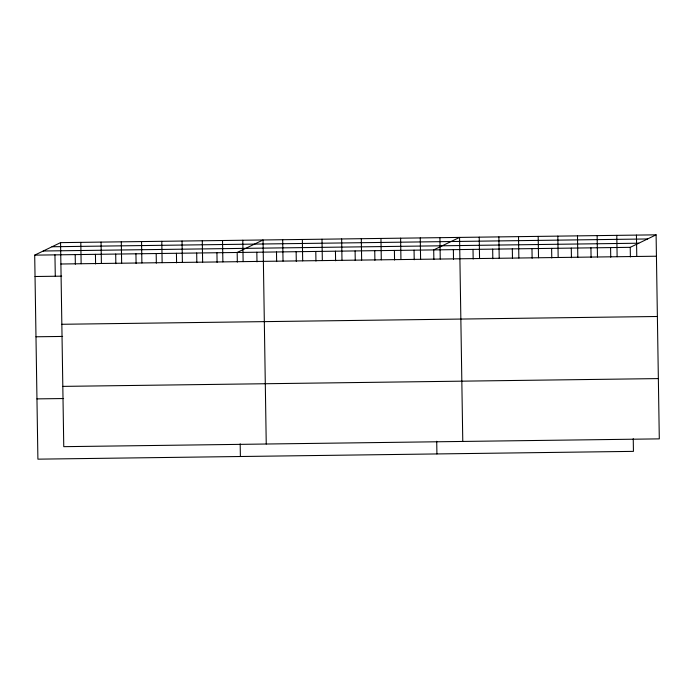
<?xml version="1.0" encoding="UTF-8"?>
<svg xmlns="http://www.w3.org/2000/svg" width="694" height="694" viewBox="0 0 694 694"><rect width="100%" height="100%" fill="white"/><g stroke="black" fill="none" stroke-linecap="round" stroke-linejoin="round"><path stroke-width="1.04" d="M633.24 438.677L633.44 451.369L37.901 459.159L34.7 255.132L60.56 242.631L656.099 234.841L659.3 438.868L63.761 446.667L60.56 242.631M34.7 255.132L630.239 247.333L656.099 234.841M52.024 246.752L647.563 238.962M43.236 251.002L638.766 243.212M60.89 264.006L656.429 256.216M35.038 276.507L61.679 276.16M61.844 324.28L657.374 316.49M35.984 336.781L62.625 336.434M62.816 386.385L658.354 378.594M36.956 398.885L63.605 398.538M636.441 235.093L636.78 256.476M630.239 247.333L630.386 256.954M616.793 235.353L617.122 256.728M610.581 247.593L610.737 257.214M597.135 235.613L597.473 256.988M590.932 247.853L591.08 257.474M577.486 235.865L577.816 257.248M571.283 248.105L571.431 257.726M557.829 236.125L558.167 257.5M551.626 248.365L551.773 257.986M538.18 236.385L538.518 257.76M531.977 248.626L532.125 258.246M518.522 236.637L518.86 258.012M512.319 248.877L512.476 258.498M498.873 236.897L499.212 258.272M492.671 249.137L492.818 258.758M479.224 237.148L479.554 258.532M473.013 249.398L473.169 259.018M462.777 441.445L459.567 237.409L433.707 249.909L433.863 259.53M453.364 249.649L453.512 259.27M439.918 237.669L440.248 259.044M436.717 441.254L436.916 453.937M420.26 237.921L420.599 259.304M414.058 250.17L414.205 259.782M400.612 238.181L400.941 259.556M394.409 250.421L394.556 260.042M380.954 238.441L381.292 259.816M374.751 250.681L374.899 260.302M361.305 238.693L361.643 260.077M355.102 250.933L355.25 260.554M341.648 238.953L341.986 260.328M335.445 251.193L335.601 260.814M321.999 239.213L322.337 260.588M315.796 251.454L315.944 261.074M302.35 239.465L302.679 260.849M296.138 251.705L296.295 261.326M282.692 239.725L283.031 261.1M276.49 251.965L276.637 261.586M266.244 444.013L263.043 239.985L237.183 252.477L237.331 262.098M256.832 252.226L256.988 261.846M242.796 240.245L243.126 261.621M240.185 443.822L240.384 456.513M222.54 240.514L222.878 261.89M216.936 252.746L217.083 262.367M202.292 240.775L202.631 262.15M196.688 253.006L196.836 262.627M182.045 241.044L182.383 262.419M176.441 253.275L176.588 262.896M161.797 241.304L162.136 262.688M156.193 253.536L156.341 263.156M141.55 241.573L141.888 262.948M135.937 253.804L136.093 263.425M121.303 241.833L121.641 263.217M115.69 254.073L115.846 263.694M101.055 242.102L101.393 263.477M95.442 254.334L95.599 263.954M80.808 242.362L81.137 263.746M75.195 254.603L75.351 264.223M54.947 254.863L55.286 276.247"/></g></svg>
